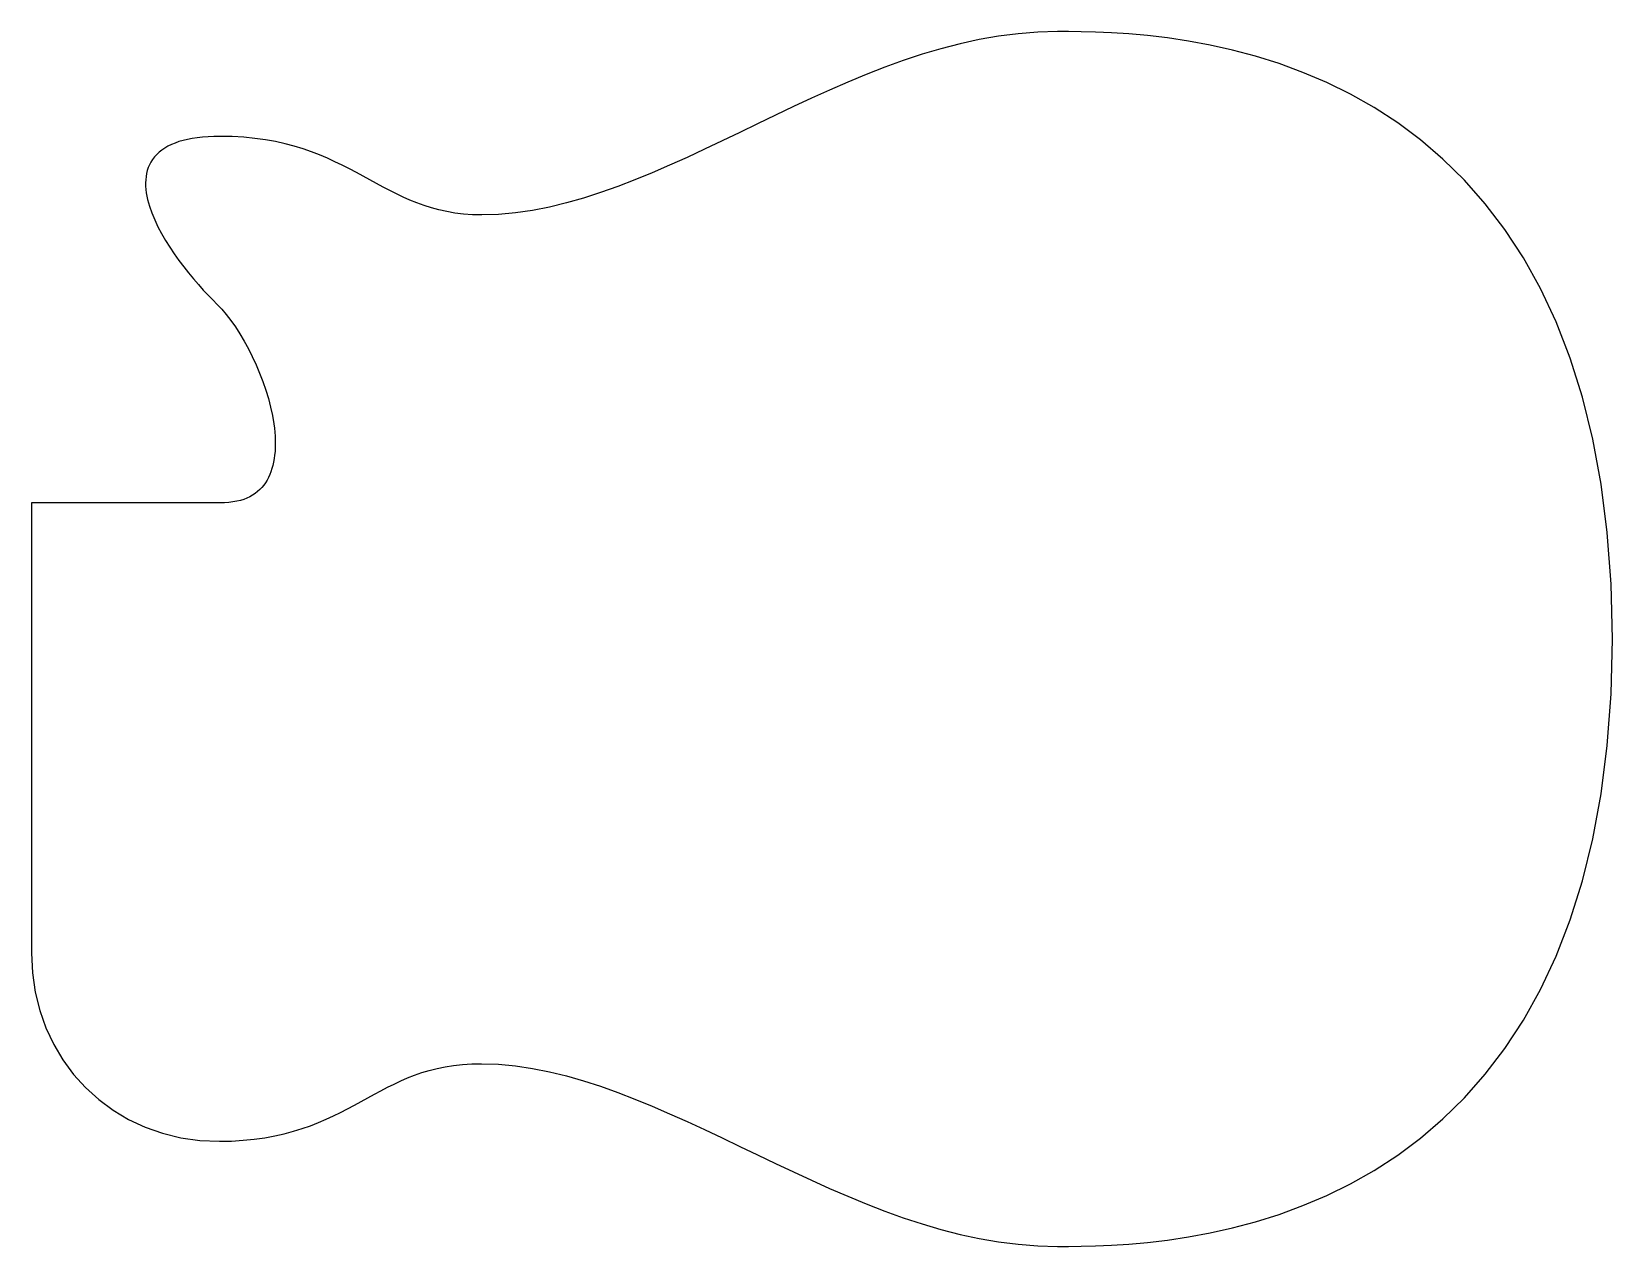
# Model space of a CAD drawing. Extents: x 10 to 312, y 31 to 263.
import ezdxf

# ---------------------------------------------------------------- set-up
doc = ezdxf.new("R2010")
doc.units = 0
doc.layers.add('woodOut', color=7, linetype='CONTINUOUS')

msp = doc.modelspace()

# ---------------------------------------------------------------- linework, layer by layer
at = {"layer": 'woodOut', "color": 7}
for p, q in [((201.71163, 262.898522), (197.95525, 262.602814)), ((205.5, 263), (201.71163, 262.898522)), ((207.5636, 262.996728), (205.5, 263)), ((209.98588, 262.972648), (207.5636, 262.996728)), ((212.73911, 262.906388), (209.98588, 262.972648)), ((215.79551, 262.776575), (212.73911, 262.906388)), ((219.12734, 262.56183), (215.79551, 262.776575)), ((183.23054, 259.739534), (179.61977, 258.669062)), ((186.86851, 260.681238), (183.23054, 259.739534)), ((190.53465, 261.48108), (186.86851, 260.681238)), ((194.22991, 262.12597), (190.53465, 261.48108)), ((197.95525, 262.602814), (194.22991, 262.12597)), ((222.70684, 262.240777), (219.12734, 262.56183)), ((226.50625, 261.792039), (222.70684, 262.240777)), ((230.49782, 261.19424), (226.50625, 261.792039)), ((234.6538, 260.426003), (230.49782, 261.19424)), ((238.94643, 259.465952), (234.6538, 260.426003)), ((176.03526, 257.482913), (172.47605, 256.194179)), ((179.61977, 258.669062), (176.03526, 257.482913)), ((243.34796, 258.29271), (238.94643, 259.465952)), ((247.83062, 256.884902), (243.34796, 258.29271)), ((252.36667, 255.22115), (247.83062, 256.884902)), ((168.94118, 254.815952), (165.42968, 253.361324)), ((172.47605, 256.194179), (168.94118, 254.815952)), ((256.92835, 253.280078), (252.36667, 255.22115)), ((161.94061, 251.843387), (158.47301, 250.275233)), ((165.42968, 253.361324), (161.94061, 251.843387)), ((261.48791, 251.04031), (256.92835, 253.280078)), ((266.01758, 248.480469), (261.48791, 251.04031)), ((155.02592, 248.669955), (151.59839, 247.040643)), ((158.47301, 250.275233), (155.02592, 248.669955)), ((270.48827, 245.578437), (266.01758, 248.480469)), ((148.18945, 245.400391), (144.79808, 243.762377)), ((151.59839, 247.040643), (148.18945, 245.400391)), ((274.87092, 242.312761), (270.48827, 245.578437)), ((36.895393, 241.726112), (36.196447, 241.433115)), ((37.643654, 241.989749), (36.895393, 241.726112)), ((38.442023, 242.223677), (37.643654, 241.989749)), ((39.291289, 242.427547), (38.442023, 242.223677)), ((40.192242, 242.60101), (39.291289, 242.427547)), ((41.145674, 242.743718), (40.192242, 242.60101)), ((42.152376, 242.85532), (41.145674, 242.743718)), ((43.213137, 242.93547), (42.152376, 242.85532)), ((44.328748, 242.98381), (43.213137, 242.93547)), ((45.5, 243), (44.328748, 242.98381)), ((47.824312, 242.955722), (45.5, 243)), ((50.038736, 242.826756), (47.824312, 242.955722)), ((52.149256, 242.618902), (50.038736, 242.826756)), ((54.161857, 242.337958), (52.149256, 242.618902)), ((56.082523, 241.989727), (54.161857, 242.337958)), ((57.917236, 241.580007), (56.082523, 241.989727)), ((141.42337, 242.139389), (138.06456, 240.543935)), ((144.79808, 243.762377), (141.42337, 242.139389)), ((279.1379, 238.663066), (274.87092, 242.312761)), ((32.621537, 238.59242), (32.297907, 238.086851)), ((32.994141, 239.07813), (32.621537, 238.59242)), ((33.413792, 239.539954), (32.994141, 239.07813)), ((33.878015, 239.974513), (33.413792, 239.539954)), ((34.387602, 240.381458), (33.878015, 239.974513)), ((34.943343, 240.760439), (34.387602, 240.381458)), ((35.546027, 241.111108), (34.943343, 240.760439)), ((36.196447, 241.433115), (35.546027, 241.111108)), ((59.671983, 241.114598), (57.917236, 241.580007)), ((61.352745, 240.599302), (59.671983, 241.114598)), ((62.965509, 240.039917), (61.352745, 240.599302)), ((64.516256, 239.442243), (62.965509, 240.039917)), ((66.010972, 238.812082), (64.516256, 239.442243)), ((67.45564, 238.155232), (66.010972, 238.812082)), ((134.72088, 238.988525), (131.39159, 237.485665)), ((138.06456, 240.543935), (134.72088, 238.988525)), ((283.26154, 234.608974), (279.1379, 238.663066)), ((31.460855, 235.892353), (31.357893, 235.307267)), ((31.604724, 236.464173), (31.460855, 235.892353)), ((31.791114, 237.021408), (31.604724, 236.464173)), ((32.021637, 237.562741), (31.791114, 237.021408)), ((32.297907, 238.086851), (32.021637, 237.562741)), ((68.856245, 237.477495), (67.45564, 238.155232)), ((70.218769, 236.784669), (68.856245, 237.477495)), ((71.549199, 236.082555), (70.218769, 236.784669)), ((72.853516, 235.376953), (71.549199, 236.082555)), ((128.0759, 236.047866), (124.77306, 234.687634)), ((131.39159, 237.485665), (128.0759, 236.047866)), ((31.294223, 234.710234), (31.268233, 234.102572)), ((31.268233, 234.102572), (31.278313, 233.485601)), ((31.278313, 233.485601), (31.322843, 232.860639)), ((31.357893, 235.307267), (31.294223, 234.710234)), ((31.322843, 232.860639), (31.400213, 232.229004)), ((74.137381, 234.674115), (72.853516, 235.376953)), ((75.407003, 233.979812), (74.137381, 234.674115)), ((76.669193, 233.299122), (75.407003, 233.979812)), ((77.930762, 232.637126), (76.669193, 233.299122)), ((79.198518, 231.998902), (77.930762, 232.637126)), ((121.48231, 233.41748), (118.20289, 232.24991)), ((124.77306, 234.687634), (121.48231, 233.41748)), ((287.2142, 230.13011), (283.26154, 234.608974)), ((31.400213, 232.229004), (31.508815, 231.592015)), ((31.508815, 231.592015), (31.64703, 230.950991)), ((31.64703, 230.950991), (31.813246, 230.307252)), ((31.813246, 230.307252), (32.00585, 229.662114)), ((32.00585, 229.662114), (32.463602, 228.364088)), ((80.479273, 231.389528), (79.198518, 231.998902)), ((81.779837, 230.814085), (80.479273, 231.389528)), ((83.10702, 230.277651), (81.779837, 230.814085)), ((84.467633, 229.785306), (83.10702, 230.277651)), ((85.868484, 229.342128), (84.467633, 229.785306)), ((111.67497, 230.272558), (108.42495, 229.487793)), ((114.93403, 231.197433), (111.67497, 230.272558)), ((118.20289, 232.24991), (114.93403, 231.197433)), ((290.96823, 225.206097), (287.2142, 230.13011)), ((32.463602, 228.364088), (33.009852, 227.055501)), ((33.009852, 227.055501), (33.635644, 225.742216)), ((87.316386, 228.953196), (85.868484, 229.342128)), ((88.818148, 228.62359), (87.316386, 228.953196)), ((90.38058, 228.358388), (88.818148, 228.62359)), ((92.010492, 228.162669), (90.38058, 228.358388)), ((93.714696, 228.041514), (92.010492, 228.162669)), ((95.5, 228), (93.714696, 228.041514)), ((98.721491, 228.099241), (95.5, 228)), ((101.94897, 228.388626), (98.721491, 228.099241)), ((105.1832, 228.855646), (101.94897, 228.388626)), ((108.42495, 229.487793), (105.1832, 228.855646)), ((33.635644, 225.742216), (34.332027, 224.430091)), ((34.332027, 224.430091), (35.090046, 223.124987)), ((294.49596, 219.81656), (290.96823, 225.206097)), ((35.090046, 223.124987), (35.900747, 221.832763)), ((35.900747, 221.832763), (36.755178, 220.559281)), ((36.755178, 220.559281), (37.644384, 219.3104)), ((37.644384, 219.3104), (38.559413, 218.09198)), ((38.559413, 218.09198), (39.49131, 216.909882)), ((297.76975, 213.941121), (294.49596, 219.81656)), ((39.49131, 216.909882), (40.431122, 215.769965)), ((40.431122, 215.769965), (41.369896, 214.67809)), ((41.369896, 214.67809), (42.298678, 213.640116)), ((42.298678, 213.640116), (43.208515, 212.661905)), ((43.208515, 212.661905), (44.090453, 211.749315)), ((44.090453, 211.749315), (44.935538, 210.908208)), ((300.76196, 207.559404), (297.76975, 213.941121)), ((44.935538, 210.908208), (45.815772, 209.991712)), ((45.815772, 209.991712), (46.696672, 208.961398)), ((46.696672, 208.961398), (47.572307, 207.827045)), ((47.572307, 207.827045), (48.436744, 206.598432)), ((48.436744, 206.598432), (49.284051, 205.28534)), ((303.44491, 200.651033), (300.76196, 207.559404)), ((49.284051, 205.28534), (50.108296, 203.897547)), ((50.108296, 203.897547), (50.903548, 202.444832)), ((50.903548, 202.444832), (51.663875, 200.936974)), ((51.663875, 200.936974), (52.383344, 199.383754)), ((52.383344, 199.383754), (53.056024, 197.79495)), ((305.79097, 193.19563), (303.44491, 200.651033)), ((53.056024, 197.79495), (53.675982, 196.180345)), ((53.675982, 196.180345), (54.237287, 194.549705)), ((54.237287, 194.549705), (54.734007, 192.912825)), ((54.734007, 192.912825), (55.160209, 191.279485)), ((55.160209, 191.279485), (55.509963, 189.659445)), ((307.77248, 185.17282), (305.79097, 193.19563)), ((55.509963, 189.659445), (55.777335, 188.062505)), ((55.777335, 188.062505), (55.878313, 187.276105)), ((55.878313, 187.276105), (55.956793, 186.499815)), ((55.956793, 186.499815), (56.012393, 185.734795)), ((56.012393, 185.734795), (56.044733, 184.982185)), ((56.053433, 184.243145), (56.038113, 183.518845)), ((56.044733, 184.982185), (56.053433, 184.243145)), ((309.36179, 176.56223), (307.77248, 185.17282)), ((55.844253, 181.445835), (55.729068, 180.791985)), ((55.933903, 182.119035), (55.844253, 181.445835)), ((55.998393, 182.810415), (55.933903, 182.119035)), ((56.038113, 183.518845), (55.998393, 182.810415)), ((55.005383, 178.393155), (54.756829, 177.853365)), ((55.226505, 178.958075), (55.005383, 178.393155)), ((55.420573, 179.546955), (55.226505, 178.958075)), ((55.587968, 180.158645), (55.420573, 179.546955)), ((55.729068, 180.791985), (55.587968, 180.158645)), ((53.091839, 175.536755), (52.668025, 175.151665)), ((53.483619, 175.949115), (53.091839, 175.536755)), ((53.844736, 176.387745), (53.483619, 175.949115)), ((54.176561, 176.851655), (53.844736, 176.387745)), ((54.480463, 177.339845), (54.176561, 176.851655)), ((54.756829, 177.853365), (54.480463, 177.339845)), ((310.53125, 167.34348), (309.36179, 176.56223)), ((11.75, 173), (9.5, 173)), ((9.5, 173), (9.5, 169.8125)), ((14, 173), (11.75, 173)), ((16.25, 173), (14, 173)), ((18.5, 173), (16.25, 173)), ((20.75, 173), (18.5, 173)), ((23, 173), (20.75, 173)), ((25.25, 173), (23, 173)), ((27.5, 173), (25.25, 173)), ((29.75, 173), (27.5, 173)), ((32, 173), (29.75, 173)), ((34.25, 173), (32, 173)), ((36.5, 173), (34.25, 173)), ((38.75, 173), (36.5, 173)), ((41, 173), (38.75, 173)), ((43.25, 173), (41, 173)), ((45.5, 173), (43.25, 173)), ((46.366609, 173.019395), (45.5, 173)), ((47.186119, 173.077095), (46.366609, 173.019395)), ((47.959892, 173.171995), (47.186119, 173.077095)), ((48.6893, 173.303105), (47.959892, 173.171995)), ((49.375713, 173.469455), (48.6893, 173.303105)), ((50.020501, 173.670035), (49.375713, 173.469455)), ((50.625034, 173.903865), (50.020501, 173.670035)), ((51.190683, 174.169935), (50.625034, 173.903865)), ((51.718818, 174.467255), (51.190683, 174.169935)), ((52.210808, 174.794825), (51.718818, 174.467255)), ((52.668025, 175.151665), (52.210808, 174.794825)), ((9.5, 169.8125), (9.5, 166.625)), ((9.5, 166.625), (9.5, 163.4375)), ((311.2532, 157.4962), (310.53125, 167.34348)), ((9.5, 163.4375), (9.5, 160.25)), ((9.5, 160.25), (9.5, 157.0625)), ((9.5, 157.0625), (9.5, 153.875)), ((311.5, 147), (311.2532, 157.4962)), ((9.5, 153.875), (9.5, 150.6875)), ((9.5, 150.6875), (9.5, 147.5)), ((9.5, 147.5), (9.5, 144.3125)), ((311.2532, 136.50359), (311.5, 147)), ((9.5, 144.3125), (9.5, 141.125)), ((9.5, 141.125), (9.5, 137.9375)), ((9.5, 137.9375), (9.5, 134.75)), ((310.53125, 126.65631), (311.2532, 136.50359)), ((9.5, 134.75), (9.5, 131.5625)), ((9.5, 131.5625), (9.5, 128.375)), ((9.5, 128.375), (9.5, 125.1875)), ((9.5, 125.1875), (9.5, 122)), ((309.36179, 117.43756), (310.53125, 126.65631)), ((9.5, 122), (9.5, 119.8125)), ((9.5, 119.8125), (9.5, 117.625)), ((9.5, 117.625), (9.5, 115.4375)), ((9.5, 115.4375), (9.5, 113.25)), ((307.77248, 108.82697), (309.36179, 117.43756)), ((9.5, 113.25), (9.5, 111.0625)), ((9.5, 111.0625), (9.5, 108.875)), ((9.5, 108.875), (9.5, 106.6875)), ((305.79097, 100.80416), (307.77248, 108.82697)), ((9.5, 106.6875), (9.5, 104.5)), ((9.5, 104.5), (9.5, 102.3125)), ((9.5, 102.3125), (9.5, 100.125)), ((9.5, 100.125), (9.5, 97.9375)), ((303.44491, 93.34876), (305.79097, 100.80416)), ((9.5, 97.9375), (9.5, 95.75)), ((9.5, 95.75), (9.5, 93.5625)), ((9.5, 93.5625), (9.5, 91.375)), ((9.5, 91.375), (9.5, 89.1875)), ((300.76195, 86.44039), (303.44491, 93.34876)), ((9.5, 89.1875), (9.5, 87)), ((9.5, 87), (9.679037, 83.21741)), ((297.76975, 80.05867), (300.76195, 86.44039)), ((9.679037, 83.21741), (10.205781, 79.56748)), ((10.205781, 79.56748), (11.06468, 76.06569)), ((294.49596, 74.18323), (297.76975, 80.05867)), ((11.06468, 76.06569), (12.240185, 72.72753)), ((12.240185, 72.72753), (13.716743, 69.56849)), ((290.96822, 68.7937), (294.49596, 74.18323)), ((13.716743, 69.56849), (15.478804, 66.60405)), ((15.478804, 66.60405), (17.510817, 63.8497)), ((287.2142, 63.86968), (290.96822, 68.7937)), ((17.510817, 63.8497), (19.797231, 61.32094)), ((81.327482, 63.16961), (82.667502, 63.69515)), ((82.667502, 63.69515), (84.048248, 64.17647)), ((84.048248, 64.17647), (85.477156, 64.60854)), ((85.477156, 64.60854), (86.961663, 64.98633)), ((86.961663, 64.98633), (88.509209, 65.3048)), ((88.509209, 65.3048), (90.127229, 65.55891)), ((90.127229, 65.55891), (91.823162, 65.74362)), ((91.823162, 65.74362), (93.604445, 65.85391)), ((93.604445, 65.85391), (95.478516, 65.88471)), ((95.478516, 65.88471), (98.702352, 65.76913)), ((98.702352, 65.76913), (101.93202, 65.46611)), ((101.93202, 65.46611), (105.16828, 64.988)), ((105.16828, 64.988), (108.4119, 64.34718)), ((108.4119, 64.34718), (111.66366, 63.55602)), ((111.66366, 63.55602), (114.92432, 62.62689)), ((283.26154, 59.39082), (287.2142, 63.86968)), ((19.797231, 61.32094), (22.322495, 59.03325)), ((74.977944, 60.05491), (76.225901, 60.72599)), ((76.225901, 60.72599), (77.477397, 61.37804)), ((77.477397, 61.37804), (78.739867, 62.00602)), ((78.739867, 62.00602), (80.020749, 62.60489)), ((80.020749, 62.60489), (81.327482, 63.16961)), ((114.92432, 62.62689), (118.19465, 61.57216)), ((118.19465, 61.57216), (121.47542, 60.4042)), ((121.47542, 60.4042), (124.76739, 59.13538)), ((22.322495, 59.03325), (25.071058, 57.00211)), ((69.875751, 57.2837), (71.181521, 57.97835)), ((71.181521, 57.97835), (72.462891, 58.67575)), ((72.462891, 58.67575), (73.726086, 59.36981)), ((73.726086, 59.36981), (74.977944, 60.05491)), ((124.76739, 59.13538), (128.07133, 57.77808)), ((128.07133, 57.77808), (131.38802, 56.34465)), ((279.1379, 55.33673), (283.26154, 59.39082)), ((25.071058, 57.00211), (28.027369, 55.24302)), ((28.027369, 55.24302), (31.175877, 53.77146)), ((62.752641, 54.05326), (64.278236, 54.64781)), ((64.278236, 54.64781), (65.746823, 55.27387)), ((65.746823, 55.27387), (67.164924, 55.92571)), ((67.164924, 55.92571), (68.53906, 56.59757)), ((68.53906, 56.59757), (69.875751, 57.2837)), ((131.38802, 56.34465), (134.71821, 54.84748)), ((134.71821, 54.84748), (138.06269, 53.29892)), ((274.87092, 51.68703), (279.1379, 55.33673)), ((31.175877, 53.77146), (34.501031, 52.60292)), ((34.501031, 52.60292), (37.98728, 51.75289)), ((37.98728, 51.75289), (41.619073, 51.23686)), ((49.929434, 51.25744), (52.03669, 51.47022)), ((52.03669, 51.47022), (54.041287, 51.7548)), ((54.041287, 51.7548), (55.949747, 52.10542)), ((55.949747, 52.10542), (57.76859, 52.51632)), ((57.76859, 52.51632), (59.50434, 52.98177)), ((59.50434, 52.98177), (61.163516, 53.496)), ((61.163516, 53.496), (62.752641, 54.05326)), ((138.06269, 53.29892), (141.4222, 51.71136)), ((141.4222, 51.71136), (144.79754, 50.09716)), ((270.48826, 48.42135), (274.87092, 51.68703)), ((41.619073, 51.23686), (45.380859, 51.07031)), ((45.380859, 51.07031), (47.712998, 51.12221)), ((47.712998, 51.12221), (49.929434, 51.25744)), ((144.79754, 50.09716), (148.18945, 48.46869)), ((148.18945, 48.46869), (151.59886, 46.83859)), ((266.01758, 45.51932), (270.48826, 48.42135)), ((151.59886, 46.83859), (155.0268, 45.21988)), ((261.48791, 42.95948), (266.01758, 45.51932)), ((155.0268, 45.21988), (158.47423, 43.62549)), ((158.47423, 43.62549), (161.94211, 42.06837)), ((256.92835, 40.71971), (261.48791, 42.95948)), ((161.94211, 42.06837), (165.43139, 40.56146)), ((165.43139, 40.56146), (168.94303, 39.11769)), ((252.36667, 38.77863), (256.92835, 40.71971)), ((168.94303, 39.11769), (172.478, 37.75001)), ((172.478, 37.75001), (176.03724, 36.47136)), ((176.03724, 36.47136), (179.62171, 35.29467)), ((243.34796, 35.70707), (247.83062, 37.11488)), ((247.83062, 37.11488), (252.36667, 38.77863)), ((179.62171, 35.29467), (183.23238, 34.23289)), ((183.23238, 34.23289), (186.87019, 33.29896)), ((186.87019, 33.29896), (190.53611, 32.50582)), ((230.49782, 32.80554), (234.6538, 33.57378)), ((234.6538, 33.57378), (238.94643, 34.53383)), ((238.94643, 34.53383), (243.34796, 35.70707)), ((190.53611, 32.50582), (194.23109, 31.86641)), ((194.23109, 31.86641), (197.9561, 31.39366)), ((197.9561, 31.39366), (201.71208, 31.10053)), ((201.71208, 31.10053), (205.5, 31)), ((205.5, 31), (207.5636, 31.003)), ((207.5636, 31.003), (209.98588, 31.0271)), ((209.98588, 31.0271), (212.73911, 31.0934)), ((212.73911, 31.0934), (215.79551, 31.22321)), ((215.79551, 31.22321), (219.12734, 31.43796)), ((219.12734, 31.43796), (222.70684, 31.75901)), ((222.70684, 31.75901), (226.50625, 32.20775)), ((226.50625, 32.20775), (230.49782, 32.80554))]:
    msp.add_line(p, q, dxfattribs=at)

doc.saveas('drawing.dxf')
